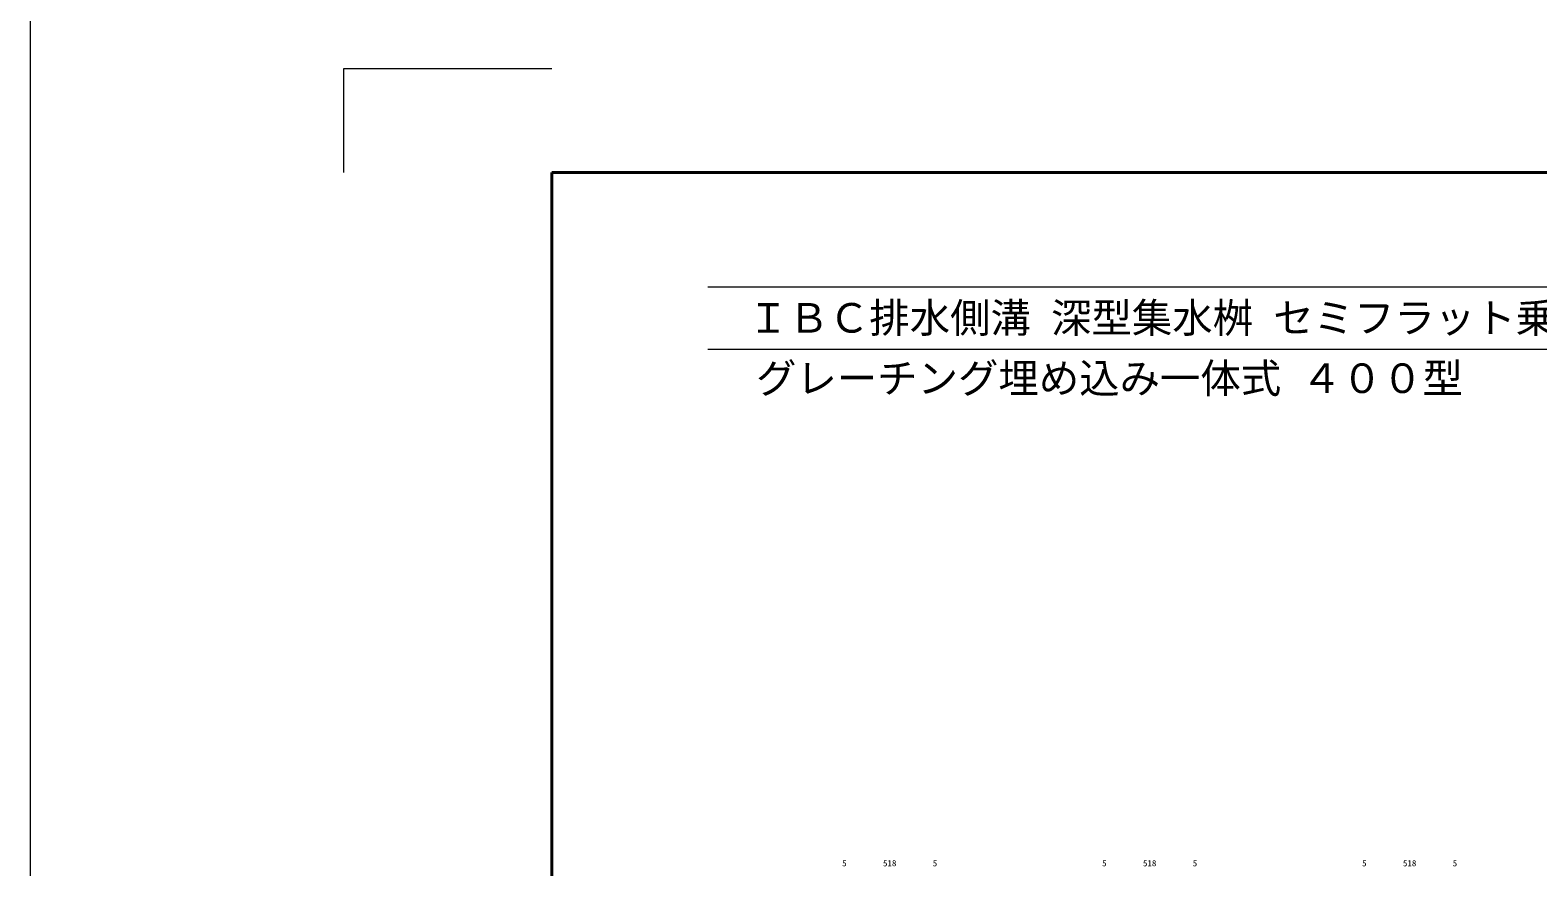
# Model space of a CAD drawing. Units: millimetres at full size; details may follow other scales. Extents: x -1809 to 57027, y -20349 to 17321.
# Drawn here: x 27609 to 36308, y -5535 to -705 of the extents above; entities that cross this region are included whole.
import ezdxf
from ezdxf.enums import TextEntityAlignment as Align

# ---------------------------------------------------------------- set-up
doc = ezdxf.new("R2010")
doc.units = ezdxf.units.MM
doc.header["$LTSCALE"] = 50
doc.layers.add('0_2', color=7, linetype='Continuous')
for name, color, linetype, lineweight in [('Defpoints_3', 1, 'Continuous', 13), ('図枠', 7, 'Continuous', 5), ('寸法線', 7, 'Continuous', 13)]:
    doc.layers.add(name, color=color, linetype=linetype, lineweight=lineweight)
doc.styles.add('ＭＳ ゴシック', font='')
doc.styles.add('ＭＳ 明朝', font='')
doc.styles.get('ＭＳ ゴシック').set_extended_font_data('MS Gothic')
doc.styles.get('ＭＳ 明朝').set_extended_font_data('MS Mincho')

msp = doc.modelspace()

# ---------------------------------------------------------------- linework, layer by layer
at = {"layer": 'Defpoints_3'}
for p, q in [((29418.24, -926.05), (30618.24, -926.05)), ((29418.24, -1526.05), (29418.24, -926.05)), ((29418.24, -926.05), (30618.24, -926.05)), ((29418.24, -1526.05), (29418.24, -926.05)), ((29418.24, -926.05), (30618.24, -926.05)), ((29418.24, -1526.05), (29418.24, -926.05))]:
    msp.add_line(p, q, dxfattribs=at)
at = {"layer": '図枠', "color": 1, "lineweight": 20}
msp.add_line((27609.12, 17321.32), (27609.12, -20349.36), dxfattribs=at)
at = {"layer": '図枠', "lineweight": 40}
for p, q in [((30618.24, -18146.05), (30618.24, -1526.05)), ((30618.24, -1526.05), (54018.24, -1526.05))]:
    msp.add_line(p, q, dxfattribs=at)
at = {"layer": '図枠', "lineweight": 13}
for p, q in [((31518.24, -2186.05), (53118.24, -2186.05)), ((31518.24, -2546.05), (53118.24, -2546.05))]:
    msp.add_line(p, q, dxfattribs=at)

# ---------------------------------------------------------------- texts
at = {"layer": '0_2', "style": 'ＭＳ ゴシック'}
msp.add_text('グレーチング埋め込み一体式 ４００型', height=170.9, dxfattribs=at).set_placement((33836.45, -2714.55), align=Align.MIDDLE_CENTER)
at = {"layer": '図枠', "style": 'ＭＳ ゴシック'}
msp.add_text('\u3000ＩＢＣ排水側溝 深型集水桝 セミフラット乗り入れ H=50（Ⅰ型・Ⅲ型兼用）断面図', height=170.9, dxfattribs=at).set_placement((31518.24, -2366.05), align=Align.MIDDLE_LEFT)
at = {"layer": '寸法線', "style": 'ＭＳ 明朝', "width": 1.05}
for s, p in [('5', (32306.74, -5513.91)), ('518', (32568.24, -5513.91)), ('5', (32829.74, -5513.91)), ('5', (33806.74, -5513.91)), ('518', (34068.24, -5513.91)), ('5', (34329.74, -5513.91)), ('5', (35306.74, -5513.91)), ('518', (35568.24, -5513.91)), ('5', (35829.74, -5513.91))]:
    msp.add_text(s, height=36.03, dxfattribs=at).set_placement(p, align=Align.MIDDLE_CENTER)

doc.saveas('drawing.dxf')
